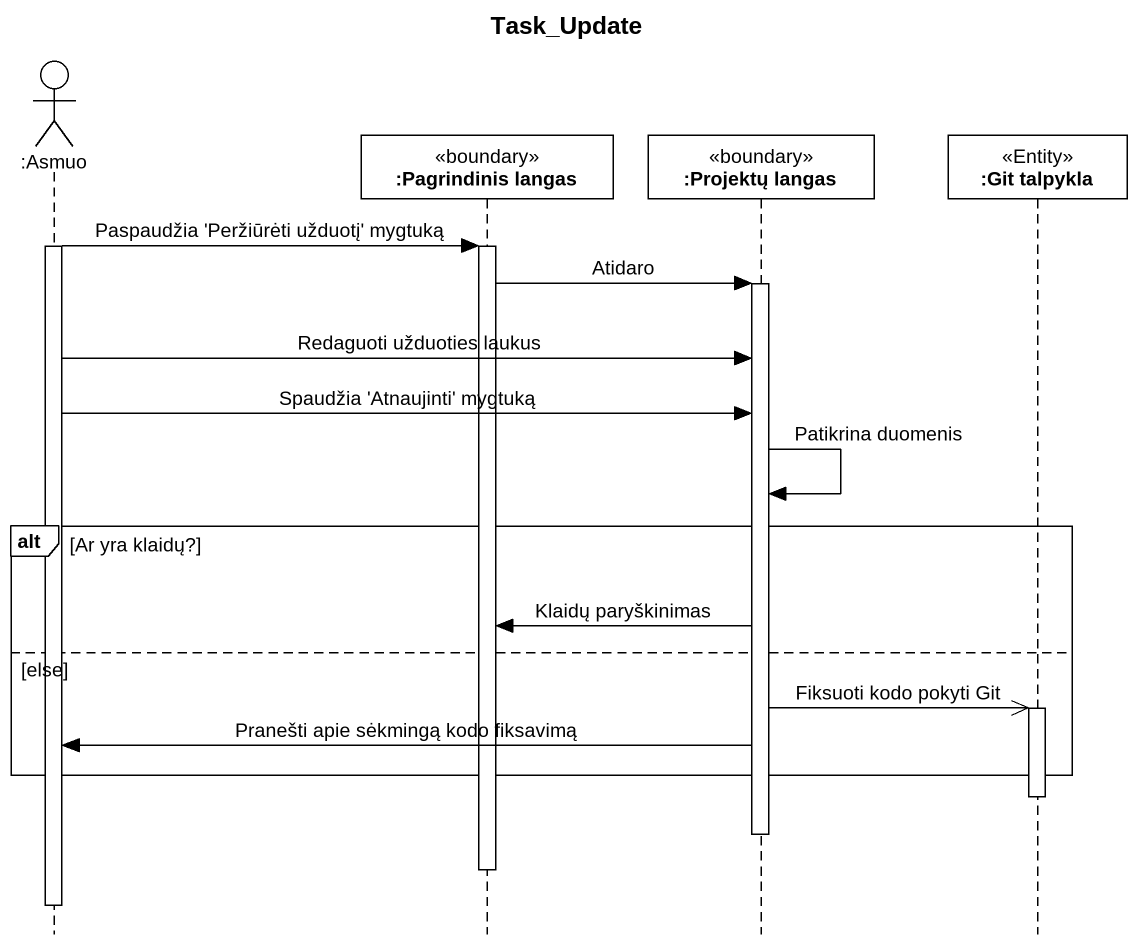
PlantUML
@startuml
title Task_Update
hide footbox
actor ":Asmuo" as Asmuo
participant ":Pagrindinis langas" as Pagrindinis_langas <<boundary>>
participant ":Projektų langas" as Projektų_langas <<boundary>>
participant ":Git talpykla" as Git_talpykla <<Entity>>

activate Asmuo
Asmuo -> Pagrindinis_langas : Paspaudžia 'Peržiūrėti užduotį' mygtuką
activate Pagrindinis_langas
Pagrindinis_langas -> Projektų_langas : Atidaro
activate Projektų_langas
Asmuo -> Projektų_langas : Redaguoti užduoties laukus
Asmuo -> Projektų_langas : Spaudžia 'Atnaujinti' mygtuką
Projektų_langas -> Projektų_langas : Patikrina duomenis
alt Ar yra klaidų?
  Projektų_langas -> Pagrindinis_langas : Klaidų paryškinimas
else else
  Projektų_langas ->> Git_talpykla : Fiksuoti kodo pokyti Git
  activate Git_talpykla
  Projektų_langas -> Asmuo : Pranešti apie sėkmingą kodo fiksavimą
end
deactivate Git_talpykla
deactivate Projektų_langas
deactivate Pagrindinis_langas
deactivate Asmuo
@enduml
